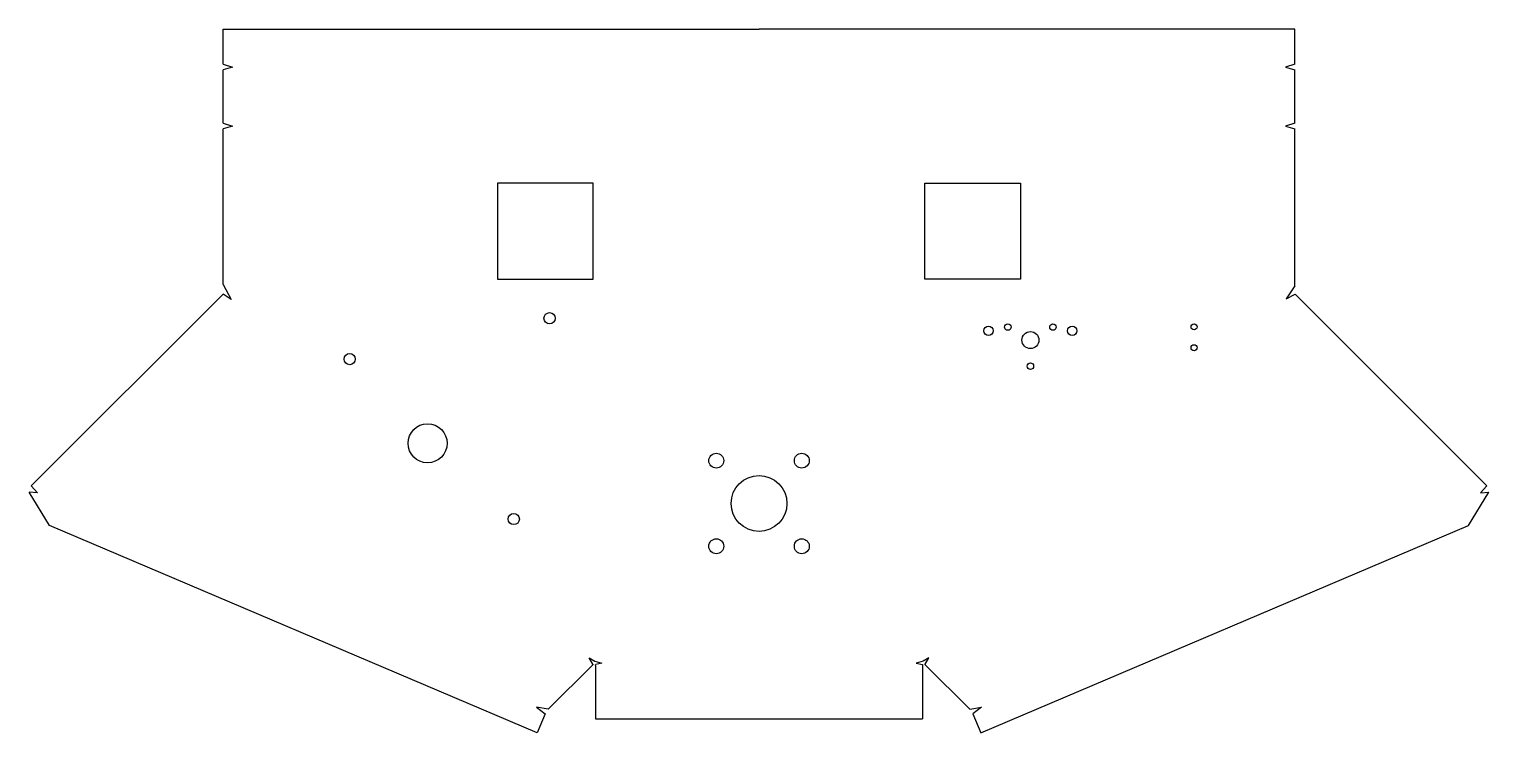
# Model space of a CAD drawing. Extents: x 1 to 1570, y 3 to 760.
import ezdxf

# ---------------------------------------------------------------- set-up
doc = ezdxf.new("R2010")
doc.units = 0
doc.layers.get('0').update_dxf_attribs({"linetype": 'CONTINUOUS'})

msp = doc.modelspace()

# ---------------------------------------------------------------- linework, layer by layer
for p, q in [((209.8, 721.9), (209.8, 759.6)), ((209.8, 759.6), (785.8, 759.6)), ((1361.8, 759.6), (785.8, 759.6)), ((1361.8, 721.9), (1361.8, 759.6)), ((209.8, 721.9), (219.8, 718.9)), ((1361.8, 721.9), (1351.8, 718.9)), ((219.8, 718.9), (209.8, 715.9)), ((209.8, 658.5), (209.8, 715.9)), ((1351.8, 718.9), (1361.8, 715.9)), ((1361.8, 658.5), (1361.8, 715.9)), ((209.8, 658.5), (219.8, 655.5)), ((219.8, 655.5), (209.8, 652.5)), ((209.8, 485.2), (209.8, 652.5)), ((1361.8, 658.5), (1351.8, 655.5)), ((1351.8, 655.5), (1361.8, 652.5)), ((1361.8, 483.8), (1361.8, 652.5)), ((3.2, 268.9), (209.6, 474.9)), ((218.4, 469.2), (209.6, 474.9)), ((209.8, 485.2), (218.4, 469.2)), ((1361.8, 483.8), (1352.4, 469.9)), ((1352.4, 469.9), (1362, 474.9)), ((1568.3, 268.9), (1362, 474.9)), ((3.2, 268.9), (10.2, 261.4)), ((1568.3, 268.9), (1561.4, 261.4)), ((10.2, 261.4), (1.3, 262.1)), ((23.1, 226.1), (1.3, 262.1)), ((1548.4, 226.1), (1570.3, 262.1)), ((1561.4, 261.4), (1570.3, 262.1)), ((547.2, 3.3), (23.1, 226.1)), ((1024.3, 3.3), (1548.4, 226.1)), ((607.2, 77.2), (603.2, 83.9)), ((603.2, 83.9), (609.4, 80.5)), ((609.4, 80.5), (616.9, 78.2)), ((962.1, 80.5), (954.6, 78.2)), ((968.3, 83.9), (962.1, 80.5)), ((964.4, 77.2), (968.3, 83.9)), ((607.1, 76.5), (559.2, 28.7)), ((609.9, 75.8), (609.9, 18.2)), ((616.9, 78.2), (610.2, 76.7)), ((954.6, 78.2), (961.4, 76.7)), ((961.7, 75.8), (961.7, 18.2)), ((964.4, 76.5), (1012.3, 28.7)), ((546.5, 31), (555.9, 23.8)), ((559.2, 28.7), (546.5, 31)), ((555.9, 23.8), (547.2, 3.3)), ((609.9, 18.2), (961.7, 18.2)), ((1012.3, 28.7), (1025, 31)), ((1025, 31), (1015.6, 23.8)), ((1015.6, 23.8), (1024.3, 3.3))]:
    msp.add_line(p, q)
for points in [[(607.5, 491), (607.5, 594), (504.5, 594), (504.5, 491)], [(964, 491), (964, 594), (1067, 594), (1067, 491)]]:
    msp.add_lwpolyline(points, close=True)
for centre, radius in [((560.6, 449), 6), ((1032.5, 435.5), 5), ((1053.3, 439.5), 3.5), ((1101.8, 439.5), 3.5), ((1122.5, 435.5), 5), ((1253.5, 439.7), 3.25), ((1077.5, 425.5), 9.13), ((345.8, 405), 6), ((1253.5, 417.2), 3.25), ((1077.5, 397.5), 3.5), ((429.5, 314.5), 21), ((739.8, 295.9), 8), ((831.8, 295.9), 8), ((785.8, 249.9), 30), ((522.2, 233.1), 6), ((739.8, 203.9), 8), ((831.8, 203.9), 8)]:
    msp.add_circle(centre, radius)
for centre, start, end in [((608.6, 76.7), 160.6478, 188.8988), ((608.6, 76.7), 323.9767, 357.7889), ((962.9, 76.7), 182.2111, 216.0233), ((962.9, 76.7), 351.1012, 19.3522)]:
    msp.add_arc(centre, 1.52, start, end)

doc.saveas('drawing.dxf')
